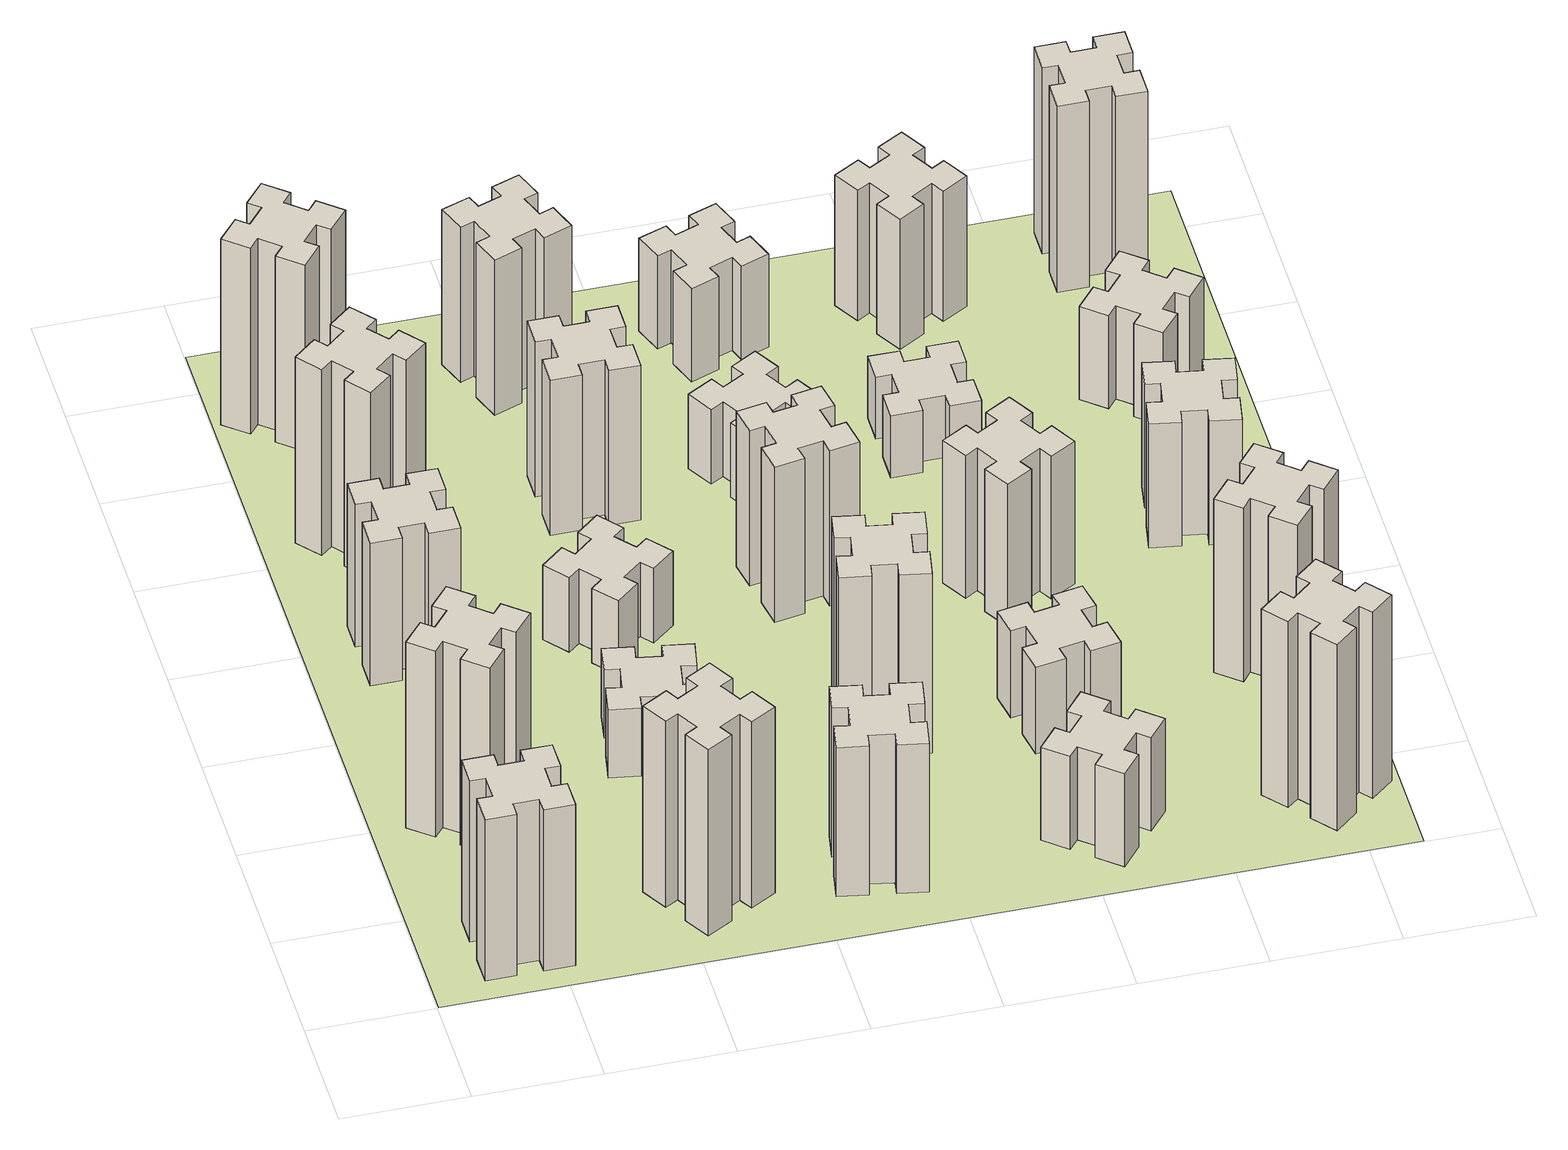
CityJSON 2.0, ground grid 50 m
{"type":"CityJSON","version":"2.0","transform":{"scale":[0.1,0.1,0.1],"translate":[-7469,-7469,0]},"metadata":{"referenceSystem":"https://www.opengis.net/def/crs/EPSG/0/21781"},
"CityObjects":{
"building1":{"type":"Building","attributes":{"class":"1000","function":"1000","usage":"1000","yearOfConstruction":2016,"roofType":"1000","measuredHeight":78,"storeysAboveGround":30,"storeysBelowGround":0},"geometry":[{"type":"Solid","lod":"1","boundaries":[[[[0,1,2,3,4,5,6,7,8,9,10,11,12,13,14,15,16,17,18,19]],[[17,16,20,21]],[[16,15,22,20]],[[15,14,23,22]],[[14,13,24,23]],[[13,12,25,24]],[[12,11,26,25]],[[11,10,27,26]],[[10,9,28,27]],[[9,8,29,28]],[[8,7,30,29]],[[7,6,31,30]],[[6,5,32,31]],[[5,4,33,32]],[[4,3,34,33]],[[3,2,35,34]],[[2,1,36,35]],[[1,0,37,36]],[[0,19,38,37]],[[19,18,39,38]],[[18,17,21,39]],[[24,25,26,27,28,29,30,31,32,33,34,35,36,37,38,39,21,20,22,23]]]]}]},
"building2":{"type":"Building","attributes":{"class":"1000","function":"1000","usage":"1000","yearOfConstruction":2016,"roofType":"1000","measuredHeight":90,"storeysAboveGround":30,"storeysBelowGround":0},"geometry":[{"type":"Solid","lod":"1","boundaries":[[[[40,41,42,43,44,45,46,47,48,49,50,51,52,53,54,55,56,57,58,59]],[[57,56,60,61]],[[56,55,62,60]],[[55,54,63,62]],[[54,53,64,63]],[[53,52,65,64]],[[52,51,66,65]],[[51,50,67,66]],[[50,49,68,67]],[[49,48,69,68]],[[48,47,70,69]],[[47,46,71,70]],[[46,45,72,71]],[[45,44,73,72]],[[44,43,74,73]],[[43,42,75,74]],[[42,41,76,75]],[[41,40,77,76]],[[40,59,78,77]],[[59,58,79,78]],[[58,57,61,79]],[[64,65,66,67,68,69,70,71,72,73,74,75,76,77,78,79,61,60,62,63]]]]}]},
"building3":{"type":"Building","attributes":{"class":"1000","function":"1000","usage":"1000","yearOfConstruction":2016,"roofType":"1000","measuredHeight":69,"storeysAboveGround":30,"storeysBelowGround":0},"geometry":[{"type":"Solid","lod":"1","boundaries":[[[[80,81,82,83,84,85,86,87,88,89,90,91,92,93,94,95,96,97,98,99]],[[97,96,100,101]],[[96,95,102,100]],[[95,94,103,102]],[[94,93,104,103]],[[93,92,105,104]],[[92,91,106,105]],[[91,90,107,106]],[[90,89,108,107]],[[89,88,109,108]],[[88,87,110,109]],[[87,86,111,110]],[[86,85,112,111]],[[85,84,113,112]],[[84,83,114,113]],[[83,82,115,114]],[[82,81,116,115]],[[81,80,117,116]],[[80,99,118,117]],[[99,98,119,118]],[[98,97,101,119]],[[104,105,106,107,108,109,110,111,112,113,114,115,116,117,118,119,101,100,102,103]]]]}]},
"building4":{"type":"Building","attributes":{"class":"1000","function":"1000","usage":"1000","yearOfConstruction":2016,"roofType":"1000","measuredHeight":90,"storeysAboveGround":30,"storeysBelowGround":0},"geometry":[{"type":"Solid","lod":"1","boundaries":[[[[120,121,122,123,124,125,126,127,128,129,130,131,132,133,134,135,136,137,138,139]],[[137,136,140,141]],[[136,135,142,140]],[[135,134,143,142]],[[134,133,144,143]],[[133,132,145,144]],[[132,131,146,145]],[[131,130,147,146]],[[130,129,148,147]],[[129,128,149,148]],[[128,127,150,149]],[[127,126,151,150]],[[126,125,152,151]],[[125,124,153,152]],[[124,123,154,153]],[[123,122,155,154]],[[122,121,156,155]],[[121,120,157,156]],[[120,139,158,157]],[[139,138,159,158]],[[138,137,141,159]],[[144,145,146,147,148,149,150,151,152,153,154,155,156,157,158,159,141,140,142,143]]]]}]},
"building5":{"type":"Building","attributes":{"class":"1000","function":"1000","usage":"1000","yearOfConstruction":2016,"roofType":"1000","measuredHeight":90,"storeysAboveGround":30,"storeysBelowGround":0},"geometry":[{"type":"Solid","lod":"1","boundaries":[[[[160,161,162,163,164,165,166,167,168,169,170,171,172,173,174,175,176,177,178,179]],[[177,176,180,181]],[[176,175,182,180]],[[175,174,183,182]],[[174,173,184,183]],[[173,172,185,184]],[[172,171,186,185]],[[171,170,187,186]],[[170,169,188,187]],[[169,168,189,188]],[[168,167,190,189]],[[167,166,191,190]],[[166,165,192,191]],[[165,164,193,192]],[[164,163,194,193]],[[163,162,195,194]],[[162,161,196,195]],[[161,160,197,196]],[[160,179,198,197]],[[179,178,199,198]],[[178,177,181,199]],[[184,185,186,187,188,189,190,191,192,193,194,195,196,197,198,199,181,180,182,183]]]]}]},
"building6":{"type":"Building","attributes":{"class":"1000","function":"1000","usage":"1000","yearOfConstruction":2016,"roofType":"1000","measuredHeight":90,"storeysAboveGround":30,"storeysBelowGround":0},"geometry":[{"type":"Solid","lod":"1","boundaries":[[[[200,201,202,203,204,205,206,207,208,209,210,211,212,213,214,215,216,217,218,219]],[[217,216,220,221]],[[216,215,222,220]],[[215,214,223,222]],[[214,213,224,223]],[[213,212,225,224]],[[212,211,226,225]],[[211,210,227,226]],[[210,209,228,227]],[[209,208,229,228]],[[208,207,230,229]],[[207,206,231,230]],[[206,205,232,231]],[[205,204,233,232]],[[204,203,234,233]],[[203,202,235,234]],[[202,201,236,235]],[[201,200,237,236]],[[200,219,238,237]],[[219,218,239,238]],[[218,217,221,239]],[[224,225,226,227,228,229,230,231,232,233,234,235,236,237,238,239,221,220,222,223]]]]}]},
"building7":{"type":"Building","attributes":{"class":"1000","function":"1000","usage":"1000","yearOfConstruction":2016,"roofType":"1000","measuredHeight":33,"storeysAboveGround":30,"storeysBelowGround":0},"geometry":[{"type":"Solid","lod":"1","boundaries":[[[[240,241,242,243,244,245,246,247,248,249,250,251,252,253,254,255,256,257,258,259]],[[257,256,260,261]],[[256,255,262,260]],[[255,254,263,262]],[[254,253,264,263]],[[253,252,265,264]],[[252,251,266,265]],[[251,250,267,266]],[[250,249,268,267]],[[249,248,269,268]],[[248,247,270,269]],[[247,246,271,270]],[[246,245,272,271]],[[245,244,273,272]],[[244,243,274,273]],[[243,242,275,274]],[[242,241,276,275]],[[241,240,277,276]],[[240,259,278,277]],[[259,258,279,278]],[[258,257,261,279]],[[264,265,266,267,268,269,270,271,272,273,274,275,276,277,278,279,261,260,262,263]]]]}]},
"building8":{"type":"Building","attributes":{"class":"1000","function":"1000","usage":"1000","yearOfConstruction":2016,"roofType":"1000","measuredHeight":36,"storeysAboveGround":30,"storeysBelowGround":0},"geometry":[{"type":"Solid","lod":"1","boundaries":[[[[280,281,282,283,284,285,286,287,288,289,290,291,292,293,294,295,296,297,298,299]],[[297,296,300,301]],[[296,295,302,300]],[[295,294,303,302]],[[294,293,304,303]],[[293,292,305,304]],[[292,291,306,305]],[[291,290,307,306]],[[290,289,308,307]],[[289,288,309,308]],[[288,287,310,309]],[[287,286,311,310]],[[286,285,312,311]],[[285,284,313,312]],[[284,283,314,313]],[[283,282,315,314]],[[282,281,316,315]],[[281,280,317,316]],[[280,299,318,317]],[[299,298,319,318]],[[298,297,301,319]],[[304,305,306,307,308,309,310,311,312,313,314,315,316,317,318,319,301,300,302,303]]]]}]},
"building9":{"type":"Building","attributes":{"class":"1000","function":"1000","usage":"1000","yearOfConstruction":2016,"roofType":"1000","measuredHeight":72,"storeysAboveGround":30,"storeysBelowGround":0},"geometry":[{"type":"Solid","lod":"1","boundaries":[[[[320,321,322,323,324,325,326,327,328,329,330,331,332,333,334,335,336,337,338,339]],[[337,336,340,341]],[[336,335,342,340]],[[335,334,343,342]],[[334,333,344,343]],[[333,332,345,344]],[[332,331,346,345]],[[331,330,347,346]],[[330,329,348,347]],[[329,328,349,348]],[[328,327,350,349]],[[327,326,351,350]],[[326,325,352,351]],[[325,324,353,352]],[[324,323,354,353]],[[323,322,355,354]],[[322,321,356,355]],[[321,320,357,356]],[[320,339,358,357]],[[339,338,359,358]],[[338,337,341,359]],[[344,345,346,347,348,349,350,351,352,353,354,355,356,357,358,359,341,340,342,343]]]]}]},
"building10":{"type":"Building","attributes":{"class":"1000","function":"1000","usage":"1000","yearOfConstruction":2016,"roofType":"1000","measuredHeight":75,"storeysAboveGround":30,"storeysBelowGround":0},"geometry":[{"type":"Solid","lod":"1","boundaries":[[[[360,361,362,363,364,365,366,367,368,369,370,371,372,373,374,375,376,377,378,379]],[[377,376,380,381]],[[376,375,382,380]],[[375,374,383,382]],[[374,373,384,383]],[[373,372,385,384]],[[372,371,386,385]],[[371,370,387,386]],[[370,369,388,387]],[[369,368,389,388]],[[368,367,390,389]],[[367,366,391,390]],[[366,365,392,391]],[[365,364,393,392]],[[364,363,394,393]],[[363,362,395,394]],[[362,361,396,395]],[[361,360,397,396]],[[360,379,398,397]],[[379,378,399,398]],[[378,377,381,399]],[[384,385,386,387,388,389,390,391,392,393,394,395,396,397,398,399,381,380,382,383]]]]}]},
"building11":{"type":"Building","attributes":{"class":"1000","function":"1000","usage":"1000","yearOfConstruction":2016,"roofType":"1000","measuredHeight":75,"storeysAboveGround":30,"storeysBelowGround":0},"geometry":[{"type":"Solid","lod":"1","boundaries":[[[[400,401,402,403,404,405,406,407,408,409,410,411,412,413,414,415,416,417,418,419]],[[417,416,420,421]],[[416,415,422,420]],[[415,414,423,422]],[[414,413,424,423]],[[413,412,425,424]],[[412,411,426,425]],[[411,410,427,426]],[[410,409,428,427]],[[409,408,429,428]],[[408,407,430,429]],[[407,406,431,430]],[[406,405,432,431]],[[405,404,433,432]],[[404,403,434,433]],[[403,402,435,434]],[[402,401,436,435]],[[401,400,437,436]],[[400,419,438,437]],[[419,418,439,438]],[[418,417,421,439]],[[424,425,426,427,428,429,430,431,432,433,434,435,436,437,438,439,421,420,422,423]]]]}]},
"building12":{"type":"Building","attributes":{"class":"1000","function":"1000","usage":"1000","yearOfConstruction":2016,"roofType":"1000","measuredHeight":87,"storeysAboveGround":30,"storeysBelowGround":0},"geometry":[{"type":"Solid","lod":"1","boundaries":[[[[440,441,442,443,444,445,446,447,448,449,450,451,452,453,454,455,456,457,458,459]],[[457,456,460,461]],[[456,455,462,460]],[[455,454,463,462]],[[454,453,464,463]],[[453,452,465,464]],[[452,451,466,465]],[[451,450,467,466]],[[450,449,468,467]],[[449,448,469,468]],[[448,447,470,469]],[[447,446,471,470]],[[446,445,472,471]],[[445,444,473,472]],[[444,443,474,473]],[[443,442,475,474]],[[442,441,476,475]],[[441,440,477,476]],[[440,459,478,477]],[[459,458,479,478]],[[458,457,461,479]],[[464,465,466,467,468,469,470,471,472,473,474,475,476,477,478,479,461,460,462,463]]]]}]},
"building13":{"type":"Building","attributes":{"class":"1000","function":"1000","usage":"1000","yearOfConstruction":2016,"roofType":"1000","measuredHeight":75,"storeysAboveGround":30,"storeysBelowGround":0},"geometry":[{"type":"Solid","lod":"1","boundaries":[[[[480,481,482,483,484,485,486,487,488,489,490,491,492,493,494,495,496,497,498,499]],[[497,496,500,501]],[[496,495,502,500]],[[495,494,503,502]],[[494,493,504,503]],[[493,492,505,504]],[[492,491,506,505]],[[491,490,507,506]],[[490,489,508,507]],[[489,488,509,508]],[[488,487,510,509]],[[487,486,511,510]],[[486,485,512,511]],[[485,484,513,512]],[[484,483,514,513]],[[483,482,515,514]],[[482,481,516,515]],[[481,480,517,516]],[[480,499,518,517]],[[499,498,519,518]],[[498,497,501,519]],[[504,505,506,507,508,509,510,511,512,513,514,515,516,517,518,519,501,500,502,503]]]]}]},
"building14":{"type":"Building","attributes":{"class":"1000","function":"1000","usage":"1000","yearOfConstruction":2016,"roofType":"1000","measuredHeight":36,"storeysAboveGround":30,"storeysBelowGround":0},"geometry":[{"type":"Solid","lod":"1","boundaries":[[[[520,521,522,523,524,525,526,527,528,529,530,531,532,533,534,535,536,537,538,539]],[[537,536,540,541]],[[536,535,542,540]],[[535,534,543,542]],[[534,533,544,543]],[[533,532,545,544]],[[532,531,546,545]],[[531,530,547,546]],[[530,529,548,547]],[[529,528,549,548]],[[528,527,550,549]],[[527,526,551,550]],[[526,525,552,551]],[[525,524,553,552]],[[524,523,554,553]],[[523,522,555,554]],[[522,521,556,555]],[[521,520,557,556]],[[520,539,558,557]],[[539,538,559,558]],[[538,537,541,559]],[[544,545,546,547,548,549,550,551,552,553,554,555,556,557,558,559,541,540,542,543]]]]}]},
"building15":{"type":"Building","attributes":{"class":"1000","function":"1000","usage":"1000","yearOfConstruction":2016,"roofType":"1000","measuredHeight":45,"storeysAboveGround":30,"storeysBelowGround":0},"geometry":[{"type":"Solid","lod":"1","boundaries":[[[[560,561,562,563,564,565,566,567,568,569,570,571,572,573,574,575,576,577,578,579]],[[577,576,580,581]],[[576,575,582,580]],[[575,574,583,582]],[[574,573,584,583]],[[573,572,585,584]],[[572,571,586,585]],[[571,570,587,586]],[[570,569,588,587]],[[569,568,589,588]],[[568,567,590,589]],[[567,566,591,590]],[[566,565,592,591]],[[565,564,593,592]],[[564,563,594,593]],[[563,562,595,594]],[[562,561,596,595]],[[561,560,597,596]],[[560,579,598,597]],[[579,578,599,598]],[[578,577,581,599]],[[584,585,586,587,588,589,590,591,592,593,594,595,596,597,598,599,581,580,582,583]]]]}]},
"building16":{"type":"Building","attributes":{"class":"1000","function":"1000","usage":"1000","yearOfConstruction":2016,"roofType":"1000","measuredHeight":45,"storeysAboveGround":30,"storeysBelowGround":0},"geometry":[{"type":"Solid","lod":"1","boundaries":[[[[600,601,602,603,604,605,606,607,608,609,610,611,612,613,614,615,616,617,618,619]],[[617,616,620,621]],[[616,615,622,620]],[[615,614,623,622]],[[614,613,624,623]],[[613,612,625,624]],[[612,611,626,625]],[[611,610,627,626]],[[610,609,628,627]],[[609,608,629,628]],[[608,607,630,629]],[[607,606,631,630]],[[606,605,632,631]],[[605,604,633,632]],[[604,603,634,633]],[[603,602,635,634]],[[602,601,636,635]],[[601,600,637,636]],[[600,619,638,637]],[[619,618,639,638]],[[618,617,621,639]],[[624,625,626,627,628,629,630,631,632,633,634,635,636,637,638,639,621,620,622,623]]]]}]},
"building17":{"type":"Building","attributes":{"class":"1000","function":"1000","usage":"1000","yearOfConstruction":2016,"roofType":"1000","measuredHeight":42,"storeysAboveGround":30,"storeysBelowGround":0},"geometry":[{"type":"Solid","lod":"1","boundaries":[[[[640,641,642,643,644,645,646,647,648,649,650,651,652,653,654,655,656,657,658,659]],[[657,656,660,661]],[[656,655,662,660]],[[655,654,663,662]],[[654,653,664,663]],[[653,652,665,664]],[[652,651,666,665]],[[651,650,667,666]],[[650,649,668,667]],[[649,648,669,668]],[[648,647,670,669]],[[647,646,671,670]],[[646,645,672,671]],[[645,644,673,672]],[[644,643,674,673]],[[643,642,675,674]],[[642,641,676,675]],[[641,640,677,676]],[[640,659,678,677]],[[659,658,679,678]],[[658,657,661,679]],[[664,665,666,667,668,669,670,671,672,673,674,675,676,677,678,679,661,660,662,663]]]]}]},
"building18":{"type":"Building","attributes":{"class":"1000","function":"1000","usage":"1000","yearOfConstruction":2016,"roofType":"1000","measuredHeight":69,"storeysAboveGround":30,"storeysBelowGround":0},"geometry":[{"type":"Solid","lod":"1","boundaries":[[[[680,681,682,683,684,685,686,687,688,689,690,691,692,693,694,695,696,697,698,699]],[[697,696,700,701]],[[696,695,702,700]],[[695,694,703,702]],[[694,693,704,703]],[[693,692,705,704]],[[692,691,706,705]],[[691,690,707,706]],[[690,689,708,707]],[[689,688,709,708]],[[688,687,710,709]],[[687,686,711,710]],[[686,685,712,711]],[[685,684,713,712]],[[684,683,714,713]],[[683,682,715,714]],[[682,681,716,715]],[[681,680,717,716]],[[680,699,718,717]],[[699,698,719,718]],[[698,697,701,719]],[[704,705,706,707,708,709,710,711,712,713,714,715,716,717,718,719,701,700,702,703]]]]}]},
"building19":{"type":"Building","attributes":{"class":"1000","function":"1000","usage":"1000","yearOfConstruction":2016,"roofType":"1000","measuredHeight":30,"storeysAboveGround":30,"storeysBelowGround":0},"geometry":[{"type":"Solid","lod":"1","boundaries":[[[[720,721,722,723,724,725,726,727,728,729,730,731,732,733,734,735,736,737,738,739]],[[737,736,740,741]],[[736,735,742,740]],[[735,734,743,742]],[[734,733,744,743]],[[733,732,745,744]],[[732,731,746,745]],[[731,730,747,746]],[[730,729,748,747]],[[729,728,749,748]],[[728,727,750,749]],[[727,726,751,750]],[[726,725,752,751]],[[725,724,753,752]],[[724,723,754,753]],[[723,722,755,754]],[[722,721,756,755]],[[721,720,757,756]],[[720,739,758,757]],[[739,738,759,758]],[[738,737,741,759]],[[744,745,746,747,748,749,750,751,752,753,754,755,756,757,758,759,741,740,742,743]]]]}]},
"building20":{"type":"Building","attributes":{"class":"1000","function":"1000","usage":"1000","yearOfConstruction":2016,"roofType":"1000","measuredHeight":90,"storeysAboveGround":30,"storeysBelowGround":0},"geometry":[{"type":"Solid","lod":"1","boundaries":[[[[760,761,762,763,764,765,766,767,768,769,770,771,772,773,774,775,776,777,778,779]],[[777,776,780,781]],[[776,775,782,780]],[[775,774,783,782]],[[774,773,784,783]],[[773,772,785,784]],[[772,771,786,785]],[[771,770,787,786]],[[770,769,788,787]],[[769,768,789,788]],[[768,767,790,789]],[[767,766,791,790]],[[766,765,792,791]],[[765,764,793,792]],[[764,763,794,793]],[[763,762,795,794]],[[762,761,796,795]],[[761,760,797,796]],[[760,779,798,797]],[[779,778,799,798]],[[778,777,781,799]],[[784,785,786,787,788,789,790,791,792,793,794,795,796,797,798,799,781,780,782,783]]]]}]},
"building21":{"type":"Building","attributes":{"class":"1000","function":"1000","usage":"1000","yearOfConstruction":2016,"roofType":"1000","measuredHeight":63,"storeysAboveGround":30,"storeysBelowGround":0},"geometry":[{"type":"Solid","lod":"1","boundaries":[[[[800,801,802,803,804,805,806,807,808,809,810,811,812,813,814,815,816,817,818,819]],[[817,816,820,821]],[[816,815,822,820]],[[815,814,823,822]],[[814,813,824,823]],[[813,812,825,824]],[[812,811,826,825]],[[811,810,827,826]],[[810,809,828,827]],[[809,808,829,828]],[[808,807,830,829]],[[807,806,831,830]],[[806,805,832,831]],[[805,804,833,832]],[[804,803,834,833]],[[803,802,835,834]],[[802,801,836,835]],[[801,800,837,836]],[[800,819,838,837]],[[819,818,839,838]],[[818,817,821,839]],[[824,825,826,827,828,829,830,831,832,833,834,835,836,837,838,839,821,820,822,823]]]]}]},
"building22":{"type":"Building","attributes":{"class":"1000","function":"1000","usage":"1000","yearOfConstruction":2016,"roofType":"1000","measuredHeight":84,"storeysAboveGround":30,"storeysBelowGround":0},"geometry":[{"type":"Solid","lod":"1","boundaries":[[[[840,841,842,843,844,845,846,847,848,849,850,851,852,853,854,855,856,857,858,859]],[[857,856,860,861]],[[856,855,862,860]],[[855,854,863,862]],[[854,853,864,863]],[[853,852,865,864]],[[852,851,866,865]],[[851,850,867,866]],[[850,849,868,867]],[[849,848,869,868]],[[848,847,870,869]],[[847,846,871,870]],[[846,845,872,871]],[[845,844,873,872]],[[844,843,874,873]],[[843,842,875,874]],[[842,841,876,875]],[[841,840,877,876]],[[840,859,878,877]],[[859,858,879,878]],[[858,857,861,879]],[[864,865,866,867,868,869,870,871,872,873,874,875,876,877,878,879,861,860,862,863]]]]}]},
"building23":{"type":"Building","attributes":{"class":"1000","function":"1000","usage":"1000","yearOfConstruction":2016,"roofType":"1000","measuredHeight":60,"storeysAboveGround":30,"storeysBelowGround":0},"geometry":[{"type":"Solid","lod":"1","boundaries":[[[[880,881,882,883,884,885,886,887,888,889,890,891,892,893,894,895,896,897,898,899]],[[897,896,900,901]],[[896,895,902,900]],[[895,894,903,902]],[[894,893,904,903]],[[893,892,905,904]],[[892,891,906,905]],[[891,890,907,906]],[[890,889,908,907]],[[889,888,909,908]],[[888,887,910,909]],[[887,886,911,910]],[[886,885,912,911]],[[885,884,913,912]],[[884,883,914,913]],[[883,882,915,914]],[[882,881,916,915]],[[881,880,917,916]],[[880,899,918,917]],[[899,898,919,918]],[[898,897,901,919]],[[904,905,906,907,908,909,910,911,912,913,914,915,916,917,918,919,901,900,902,903]]]]}]},
"building24":{"type":"Building","attributes":{"class":"1000","function":"1000","usage":"1000","yearOfConstruction":2016,"roofType":"1000","measuredHeight":45,"storeysAboveGround":30,"storeysBelowGround":0},"geometry":[{"type":"Solid","lod":"1","boundaries":[[[[920,921,922,923,924,925,926,927,928,929,930,931,932,933,934,935,936,937,938,939]],[[937,936,940,941]],[[936,935,942,940]],[[935,934,943,942]],[[934,933,944,943]],[[933,932,945,944]],[[932,931,946,945]],[[931,930,947,946]],[[930,929,948,947]],[[929,928,949,948]],[[928,927,950,949]],[[927,926,951,950]],[[926,925,952,951]],[[925,924,953,952]],[[924,923,954,953]],[[923,922,955,954]],[[922,921,956,955]],[[921,920,957,956]],[[920,939,958,957]],[[939,938,959,958]],[[938,937,941,959]],[[944,945,946,947,948,949,950,951,952,953,954,955,956,957,958,959,941,940,942,943]]]]}]},
"building25":{"type":"Building","attributes":{"class":"1000","function":"1000","usage":"1000","yearOfConstruction":2016,"roofType":"1000","measuredHeight":90,"storeysAboveGround":30,"storeysBelowGround":0},"geometry":[{"type":"Solid","lod":"1","boundaries":[[[[960,961,962,963,964,965,966,967,968,969,970,971,972,973,974,975,976,977,978,979]],[[977,976,980,981]],[[976,975,982,980]],[[975,974,983,982]],[[974,973,984,983]],[[973,972,985,984]],[[972,971,986,985]],[[971,970,987,986]],[[970,969,988,987]],[[969,968,989,988]],[[968,967,990,989]],[[967,966,991,990]],[[966,965,992,991]],[[965,964,993,992]],[[964,963,994,993]],[[963,962,995,994]],[[962,961,996,995]],[[961,960,997,996]],[[960,979,998,997]],[[979,978,999,998]],[[978,977,981,999]],[[984,985,986,987,988,989,990,991,992,993,994,995,996,997,998,999,981,980,982,983]]]]}]},
"landuse1":{"type":"LandUse","attributes":{"name":"plot1","function":"1010"},"geometry":[{"type":"MultiSurface","lod":"1","boundaries":[[[1000,1001,1002,1003]]]}]}
},
"vertices":[
[265,325,0],[265,225,0],[205,225,0],[205,105,0],[325,105,0],[325,165,0],[425,165,0],[425,105,0],[545,105,0],[545,225,0],[485,225,0],[485,325,0],[545,325,0],[545,445,0],[425,445,0],[425,385,0],[325,385,0],[325,445,0],[205,445,0],[205,325,0],[325,385,780],[325,445,780],[425,385,780],[425,445,780],[545,445,780],[545,325,780],[485,325,780],[485,225,780],[545,225,780],[545,105,780],[425,105,780],[425,165,780],[325,165,780],[325,105,780],[205,105,780],[205,225,780],[265,225,780],[265,325,780],[205,325,780],[205,445,780],
[484,1067,0],[408,1132,0],[446,1178,0],[354,1255,0],[277,1163,0],[323,1124,0],[259,1048,0],[213,1086,0],[136,994,0],[228,917,0],[266,963,0],[343,899,0],[304,853,0],[396,776,0],[473,868,0],[427,906,0],[492,983,0],[538,944,0],[615,1036,0],[523,1113,0],[492,983,900],[538,944,900],[427,906,900],[473,868,900],[396,776,900],[304,853,900],[343,899,900],[266,963,900],[228,917,900],[136,994,900],[213,1086,900],[259,1048,900],[323,1124,900],[277,1163,900],[354,1255,900],[446,1178,900],[408,1132,900],[484,1067,900],[523,1113,900],[615,1036,900],
[425,2065,0],[325,2065,0],[325,2125,0],[205,2125,0],[205,2005,0],[265,2005,0],[265,1905,0],[205,1905,0],[205,1785,0],[325,1785,0],[325,1845,0],[425,1845,0],[425,1785,0],[545,1785,0],[545,1905,0],[485,1905,0],[485,2005,0],[545,2005,0],[545,2125,0],[425,2125,0],[485,2005,690],[545,2005,690],[485,1905,690],[545,1905,690],[545,1785,690],[425,1785,690],[425,1845,690],[325,1845,690],[325,1785,690],[205,1785,690],[205,1905,690],[265,1905,690],[265,2005,690],[205,2005,690],[205,2125,690],[325,2125,690],[325,2065,690],[425,2065,690],[425,2125,690],[545,2125,690],
[492,2628,0],[427,2704,0],[473,2743,0],[396,2835,0],[304,2758,0],[343,2712,0],[266,2647,0],[228,2693,0],[136,2616,0],[213,2524,0],[259,2563,0],[323,2486,0],[277,2448,0],[354,2356,0],[446,2433,0],[408,2479,0],[484,2543,0],[523,2497,0],[615,2574,0],[538,2666,0],[484,2543,900],[523,2497,900],[408,2479,900],[446,2433,900],[354,2356,900],[277,2448,900],[323,2486,900],[259,2563,900],[213,2524,900],[136,2616,900],[228,2693,900],[266,2647,900],[343,2712,900],[304,2758,900],[396,2835,900],[473,2743,900],[427,2704,900],[492,2628,900],[538,2666,900],[615,2574,900],
[1127,255,0],[1214,305,0],[1244,253,0],[1348,313,0],[1288,417,0],[1236,387,0],[1186,474,0],[1238,504,0],[1178,608,0],[1074,548,0],[1104,496,0],[1017,446,0],[987,498,0],[883,438,0],[943,334,0],[995,364,0],[1045,277,0],[993,247,0],[1053,143,0],[1157,203,0],[1045,277,900],[993,247,900],[995,364,900],[943,334,900],[883,438,900],[987,498,900],[1017,446,900],[1104,496,900],[1074,548,900],[1178,608,900],[1238,504,900],[1186,474,900],[1236,387,900],[1288,417,900],[1348,313,900],[1244,253,900],[1214,305,900],[1127,255,900],[1157,203,900],[1053,143,900],
[384,3387,0],[308,3452,0],[346,3498,0],[254,3575,0],[177,3483,0],[223,3444,0],[159,3368,0],[113,3406,0],[36,3314,0],[128,3237,0],[166,3283,0],[243,3219,0],[204,3173,0],[296,3096,0],[373,3188,0],[327,3226,0],[392,3303,0],[438,3264,0],[515,3356,0],[423,3433,0],[392,3303,900],[438,3264,900],[327,3226,900],[373,3188,900],[296,3096,900],[204,3173,900],[243,3219,900],[166,3283,900],[128,3237,900],[36,3314,900],[113,3406,900],[159,3368,900],[223,3444,900],[177,3483,900],[254,3575,900],[346,3498,900],[308,3452,900],[384,3387,900],[423,3433,900],[515,3356,900],
[1047,1116,0],[1145,1098,0],[1135,1039,0],[1253,1018,0],[1274,1137,0],[1215,1147,0],[1232,1245,0],[1291,1235,0],[1312,1353,0],[1194,1374,0],[1184,1315,0],[1085,1332,0],[1096,1391,0],[977,1412,0],[957,1294,0],[1016,1284,0],[998,1185,0],[939,1196,0],[918,1077,0],[1037,1057,0],[998,1185,330],[939,1196,330],[1016,1284,330],[957,1294,330],[977,1412,330],[1096,1391,330],[1085,1332,330],[1184,1315,330],[1194,1374,330],[1312,1353,330],[1291,1235,330],[1232,1245,330],[1215,1147,330],[1274,1137,330],[1253,1018,330],[1135,1039,330],[1145,1098,330],[1047,1116,330],[1037,1057,330],[918,1077,330],
[1083,1972,0],[1006,1907,0],[968,1953,0],[876,1876,0],[953,1784,0],[999,1823,0],[1063,1746,0],[1017,1708,0],[1094,1616,0],[1186,1693,0],[1148,1739,0],[1224,1803,0],[1263,1757,0],[1355,1834,0],[1278,1926,0],[1232,1888,0],[1167,1964,0],[1213,2003,0],[1136,2095,0],[1044,2018,0],[1167,1964,360],[1213,2003,360],[1232,1888,360],[1278,1926,360],[1355,1834,360],[1263,1757,360],[1224,1803,360],[1148,1739,360],[1186,1693,360],[1094,1616,360],[1017,1708,360],[1063,1746,360],[999,1823,360],[953,1784,360],[876,1876,360],[968,1953,360],[1006,1907,360],[1083,1972,360],[1044,2018,360],[1136,2095,360],
[1855,307,0],[1872,405,0],[1931,395,0],[1952,513,0],[1834,534,0],[1824,475,0],[1725,492,0],[1736,551,0],[1617,572,0],[1597,454,0],[1656,444,0],[1638,345,0],[1579,356,0],[1558,237,0],[1677,217,0],[1687,276,0],[1785,258,0],[1775,199,0],[1893,178,0],[1914,297,0],[1785,258,720],[1775,199,720],[1687,276,720],[1677,217,720],[1558,237,720],[1579,356,720],[1638,345,720],[1656,444,720],[1597,454,720],[1617,572,720],[1736,551,720],[1725,492,720],[1824,475,720],[1834,534,720],[1952,513,720],[1931,395,720],[1872,405,720],[1855,307,720],[1914,297,720],[1893,178,720],
[1325,2545,0],[1325,2645,0],[1385,2645,0],[1385,2765,0],[1265,2765,0],[1265,2705,0],[1165,2705,0],[1165,2765,0],[1045,2765,0],[1045,2645,0],[1105,2645,0],[1105,2545,0],[1045,2545,0],[1045,2425,0],[1165,2425,0],[1165,2485,0],[1265,2485,0],[1265,2425,0],[1385,2425,0],[1385,2545,0],[1265,2485,750],[1265,2425,750],[1165,2485,750],[1165,2425,750],[1045,2425,750],[1045,2545,750],[1105,2545,750],[1105,2645,750],[1045,2645,750],[1045,2765,750],[1165,2765,750],[1165,2705,750],[1265,2705,750],[1265,2765,750],[1385,2765,750],[1385,2645,750],[1325,2645,750],[1325,2545,750],[1385,2545,750],[1385,2425,750],
[1125,3456,0],[1031,3422,0],[1010,3478,0],[897,3437,0],[939,3324,0],[995,3345,0],[1029,3251,0],[973,3230,0],[1014,3117,0],[1127,3159,0],[1106,3215,0],[1200,3249,0],[1220,3193,0],[1333,3234,0],[1292,3347,0],[1236,3326,0],[1202,3420,0],[1258,3440,0],[1217,3553,0],[1104,3512,0],[1202,3420,750],[1258,3440,750],[1236,3326,750],[1292,3347,750],[1333,3234,750],[1220,3193,750],[1200,3249,750],[1106,3215,750],[1127,3159,750],[1014,3117,750],[973,3230,750],[1029,3251,750],[995,3345,750],[939,3324,750],[897,3437,750],[1010,3478,750],[1031,3422,750],[1125,3456,750],[1104,3512,750],[1217,3553,750],
[2055,1047,0],[2072,1145,0],[2131,1135,0],[2152,1253,0],[2034,1274,0],[2024,1215,0],[1925,1232,0],[1936,1291,0],[1817,1312,0],[1797,1194,0],[1856,1184,0],[1838,1085,0],[1779,1096,0],[1758,977,0],[1877,957,0],[1887,1016,0],[1985,998,0],[1975,939,0],[2093,918,0],[2114,1037,0],[1985,998,870],[1975,939,870],[1887,1016,870],[1877,957,870],[1758,977,870],[1779,1096,870],[1838,1085,870],[1856,1184,870],[1797,1194,870],[1817,1312,870],[1936,1291,870],[1925,1232,870],[2024,1215,870],[2034,1274,870],[2152,1253,870],[2131,1135,870],[2072,1145,870],[2055,1047,870],[2114,1037,870],[2093,918,870],
[1972,1925,0],[1955,2024,0],[2014,2034,0],[1993,2152,0],[1875,2131,0],[1885,2072,0],[1787,2055,0],[1777,2114,0],[1658,2093,0],[1679,1975,0],[1738,1985,0],[1756,1887,0],[1697,1877,0],[1717,1758,0],[1836,1779,0],[1825,1838,0],[1924,1856,0],[1934,1797,0],[2052,1817,0],[2031,1936,0],[1924,1856,750],[1934,1797,750],[1825,1838,750],[1836,1779,750],[1717,1758,750],[1697,1877,750],[1756,1887,750],[1738,1985,750],[1679,1975,750],[1658,2093,750],[1777,2114,750],[1787,2055,750],[1885,2072,750],[1875,2131,750],[1993,2152,750],[2014,2034,750],[1955,2024,750],[1972,1925,750],[2031,1936,750],[2052,1817,750],
[1976,2607,0],[1926,2694,0],[1978,2724,0],[1918,2828,0],[1814,2768,0],[1844,2716,0],[1757,2666,0],[1727,2718,0],[1623,2658,0],[1683,2554,0],[1735,2584,0],[1785,2497,0],[1733,2467,0],[1793,2363,0],[1897,2423,0],[1867,2475,0],[1954,2525,0],[1984,2473,0],[2088,2533,0],[2028,2637,0],[1954,2525,360],[1984,2473,360],[1867,2475,360],[1897,2423,360],[1793,2363,360],[1733,2467,360],[1785,2497,360],[1735,2584,360],[1683,2554,360],[1623,2658,360],[1727,2718,360],[1757,2666,360],[1844,2716,360],[1814,2768,360],[1918,2828,360],[1978,2724,360],[1926,2694,360],[1976,2607,360],[2028,2637,360],[2088,2533,360],
[2486,323,0],[2563,259,0],[2524,213,0],[2616,136,0],[2693,228,0],[2647,266,0],[2712,343,0],[2758,304,0],[2835,396,0],[2743,473,0],[2704,427,0],[2628,492,0],[2666,538,0],[2574,615,0],[2497,523,0],[2543,484,0],[2479,408,0],[2433,446,0],[2356,354,0],[2448,277,0],[2479,408,450],[2433,446,450],[2543,484,450],[2497,523,450],[2574,615,450],[2666,538,450],[2628,492,450],[2704,427,450],[2743,473,450],[2835,396,450],[2758,304,450],[2712,343,450],[2647,266,450],[2693,228,450],[2616,136,450],[2524,213,450],[2563,259,450],[2486,323,450],[2448,277,450],[2356,354,450],
[1865,3456,0],[1771,3422,0],[1750,3478,0],[1637,3437,0],[1679,3324,0],[1735,3345,0],[1769,3251,0],[1713,3230,0],[1754,3117,0],[1867,3159,0],[1846,3215,0],[1940,3249,0],[1960,3193,0],[2073,3234,0],[2032,3347,0],[1976,3326,0],[1942,3420,0],[1998,3440,0],[1957,3553,0],[1844,3512,0],[1942,3420,450],[1998,3440,450],[1976,3326,450],[2032,3347,450],[2073,3234,450],[1960,3193,450],[1940,3249,450],[1846,3215,450],[1867,3159,450],[1754,3117,450],[1713,3230,450],[1769,3251,450],[1735,3345,450],[1679,3324,450],[1637,3437,450],[1750,3478,450],[1771,3422,450],[1865,3456,450],[1844,3512,450],[1957,3553,450],
[2625,1132,0],[2527,1115,0],[2517,1174,0],[2398,1153,0],[2419,1035,0],[2478,1045,0],[2496,947,0],[2437,937,0],[2457,818,0],[2576,839,0],[2565,898,0],[2664,916,0],[2674,857,0],[2792,877,0],[2771,996,0],[2712,985,0],[2695,1084,0],[2754,1094,0],[2733,1212,0],[2615,1191,0],[2695,1084,420],[2754,1094,420],[2712,985,420],[2771,996,420],[2792,877,420],[2674,857,420],[2664,916,420],[2565,898,420],[2576,839,420],[2457,818,420],[2437,937,420],[2496,947,420],[2478,1045,420],[2419,1035,420],[2398,1153,420],[2517,1174,420],[2527,1115,420],[2625,1132,420],[2615,1191,420],[2733,1212,420],
[2475,1744,0],[2525,1657,0],[2473,1627,0],[2533,1523,0],[2637,1583,0],[2607,1635,0],[2694,1685,0],[2724,1633,0],[2828,1693,0],[2768,1797,0],[2716,1767,0],[2666,1854,0],[2718,1884,0],[2658,1988,0],[2554,1928,0],[2584,1876,0],[2497,1826,0],[2467,1878,0],[2363,1818,0],[2423,1714,0],[2497,1826,690],[2467,1878,690],[2584,1876,690],[2554,1928,690],[2658,1988,690],[2718,1884,690],[2666,1854,690],[2716,1767,690],[2768,1797,690],[2828,1693,690],[2724,1633,690],[2694,1685,690],[2607,1635,690],[2637,1583,690],[2533,1523,690],[2473,1627,690],[2525,1657,690],[2475,1744,690],[2423,1714,690],[2363,1818,690],
[2605,2545,0],[2605,2645,0],[2665,2645,0],[2665,2765,0],[2545,2765,0],[2545,2705,0],[2445,2705,0],[2445,2765,0],[2325,2765,0],[2325,2645,0],[2385,2645,0],[2385,2545,0],[2325,2545,0],[2325,2425,0],[2445,2425,0],[2445,2485,0],[2545,2485,0],[2545,2425,0],[2665,2425,0],[2665,2545,0],[2545,2485,300],[2545,2425,300],[2445,2485,300],[2445,2425,300],[2325,2425,300],[2325,2545,300],[2385,2545,300],[2385,2645,300],[2325,2645,300],[2325,2765,300],[2445,2765,300],[2445,2705,300],[2545,2705,300],[2545,2765,300],[2665,2765,300],[2665,2645,300],[2605,2645,300],[2605,2545,300],[2665,2545,300],[2665,2425,300],
[3468,259,0],[3544,323,0],[3583,277,0],[3675,354,0],[3598,446,0],[3552,408,0],[3487,484,0],[3533,523,0],[3456,615,0],[3364,538,0],[3403,492,0],[3326,427,0],[3288,473,0],[3196,396,0],[3273,304,0],[3319,343,0],[3383,266,0],[3337,228,0],[3414,136,0],[3506,213,0],[3383,266,900],[3337,228,900],[3319,343,900],[3273,304,900],[3196,396,900],[3288,473,900],[3326,427,900],[3403,492,900],[3364,538,900],[3456,615,900],[3533,523,900],[3487,484,900],[3552,408,900],[3598,446,900],[3675,354,900],[3583,277,900],[3544,323,900],[3468,259,900],[3506,213,900],[3414,136,900],
[2716,3347,0],[2666,3434,0],[2718,3464,0],[2658,3568,0],[2554,3508,0],[2584,3456,0],[2497,3406,0],[2467,3458,0],[2363,3398,0],[2423,3294,0],[2475,3324,0],[2525,3237,0],[2473,3207,0],[2533,3103,0],[2637,3163,0],[2607,3215,0],[2694,3265,0],[2724,3213,0],[2828,3273,0],[2768,3377,0],[2694,3265,630],[2724,3213,630],[2607,3215,630],[2637,3163,630],[2533,3103,630],[2473,3207,630],[2525,3237,630],[2475,3324,630],[2423,3294,630],[2363,3398,630],[2467,3458,630],[2497,3406,630],[2584,3456,630],[2554,3508,630],[2658,3568,630],[2718,3464,630],[2666,3434,630],[2716,3347,630],[2768,3377,630],[2828,3273,630],
[3487,1006,0],[3552,1083,0],[3598,1044,0],[3675,1136,0],[3583,1213,0],[3544,1167,0],[3468,1232,0],[3506,1278,0],[3414,1355,0],[3337,1263,0],[3383,1224,0],[3319,1148,0],[3273,1186,0],[3196,1094,0],[3288,1017,0],[3326,1063,0],[3403,999,0],[3364,953,0],[3456,876,0],[3533,968,0],[3403,999,840],[3364,953,840],[3326,1063,840],[3288,1017,840],[3196,1094,840],[3273,1186,840],[3319,1148,840],[3383,1224,840],[3337,1263,840],[3414,1355,840],[3506,1278,840],[3468,1232,840],[3544,1167,840],[3583,1213,840],[3675,1136,840],[3598,1044,840],[3552,1083,840],[3487,1006,840],[3533,968,840],[3456,876,840],
[3267,1856,0],[3365,1838,0],[3355,1779,0],[3473,1758,0],[3494,1877,0],[3435,1887,0],[3452,1985,0],[3511,1975,0],[3532,2093,0],[3414,2114,0],[3404,2055,0],[3305,2072,0],[3316,2131,0],[3197,2152,0],[3177,2034,0],[3236,2024,0],[3218,1925,0],[3159,1936,0],[3138,1817,0],[3257,1797,0],[3218,1925,600],[3159,1936,600],[3236,2024,600],[3177,2034,600],[3197,2152,600],[3316,2131,600],[3305,2072,600],[3404,2055,600],[3414,2114,600],[3532,2093,600],[3511,1975,600],[3452,1985,600],[3435,1887,600],[3494,1877,600],[3473,1758,600],[3355,1779,600],[3365,1838,600],[3267,1856,600],[3257,1797,600],[3138,1817,600],
[3444,2747,0],[3368,2812,0],[3406,2858,0],[3314,2935,0],[3237,2843,0],[3283,2804,0],[3219,2728,0],[3173,2766,0],[3096,2674,0],[3188,2597,0],[3226,2643,0],[3303,2579,0],[3264,2533,0],[3356,2456,0],[3433,2548,0],[3387,2586,0],[3452,2663,0],[3498,2624,0],[3575,2716,0],[3483,2793,0],[3452,2663,450],[3498,2624,450],[3387,2586,450],[3433,2548,450],[3356,2456,450],[3264,2533,450],[3303,2579,450],[3226,2643,450],[3188,2597,450],[3096,2674,450],[3173,2766,450],[3219,2728,450],[3283,2804,450],[3237,2843,450],[3314,2935,450],[3406,2858,450],[3368,2812,450],[3444,2747,450],[3483,2793,450],[3575,2716,450],
[3285,3325,0],[3385,3325,0],[3385,3265,0],[3505,3265,0],[3505,3385,0],[3445,3385,0],[3445,3485,0],[3505,3485,0],[3505,3605,0],[3385,3605,0],[3385,3545,0],[3285,3545,0],[3285,3605,0],[3165,3605,0],[3165,3485,0],[3225,3485,0],[3225,3385,0],[3165,3385,0],[3165,3265,0],[3285,3265,0],[3225,3385,900],[3165,3385,900],[3225,3485,900],[3165,3485,900],[3165,3605,900],[3285,3605,900],[3285,3545,900],[3385,3545,900],[3385,3605,900],[3505,3605,900],[3505,3485,900],[3445,3485,900],[3445,3385,900],[3505,3385,900],[3505,3265,900],[3385,3265,900],[3385,3325,900],[3285,3325,900],[3285,3265,900],[3165,3265,900],
[5,3705,0],[3705,3705,0],[3705,5,0],[5,5,0]
]}
